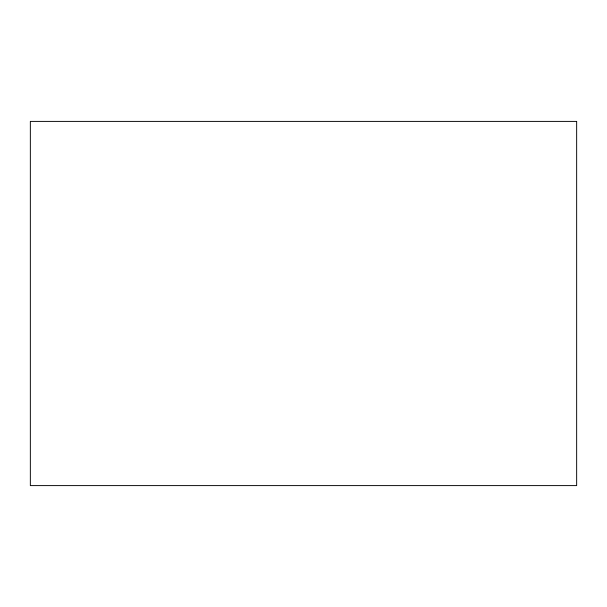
<?xml version="1.0" encoding="UTF-8"?>
<svg xmlns="http://www.w3.org/2000/svg" width="607" height="607" viewBox="0 0 607 607"><rect width="100%" height="100%" fill="white"/><g stroke="black" fill="none" stroke-linecap="round" stroke-linejoin="round"><path stroke-width="0.91" d="M576.65 121.4L30.35 121.4L30.35 485.6L576.65 485.6L576.65 121.4"/></g></svg>
